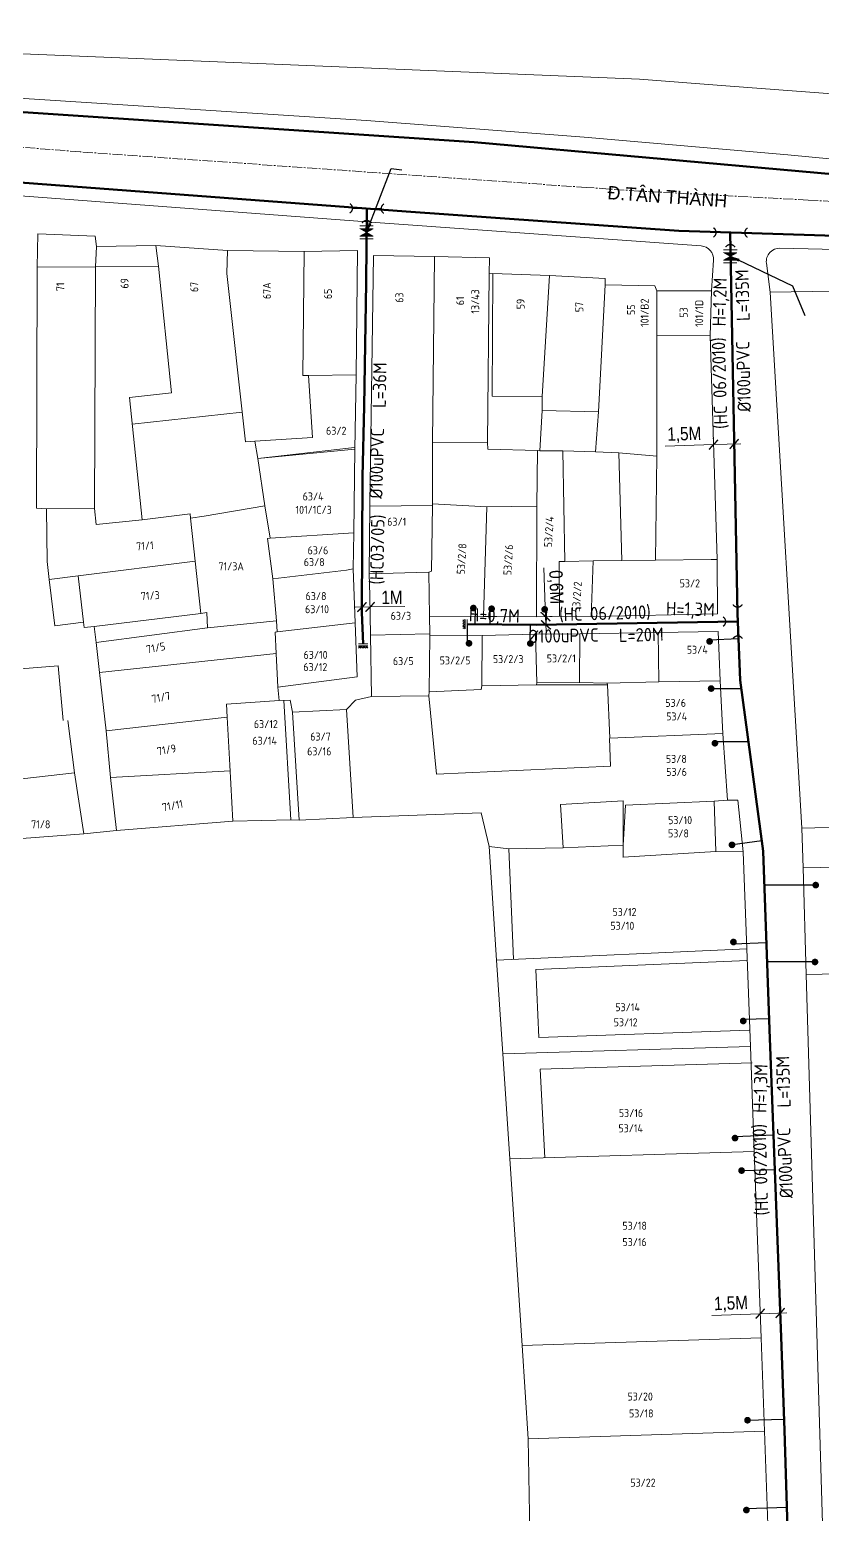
# Model space of a CAD drawing. Header units: inches. Extents: x 595615 to 1194060, y 1190840 to 2385448.
# Drawn here: x 596884.4 to 596943.9, y 1192943.2 to 1193054.5 of the extents above; entities that cross this region are included whole.
import ezdxf
from ezdxf.enums import TextEntityAlignment as Align

# ---------------------------------------------------------------- set-up
doc = ezdxf.new("R2010")
doc.units = ezdxf.units.IN
doc.header["$MEASUREMENT"] = 0
doc.linetypes.add('CENTER2', pattern=[1.125, 0.75, -0.125, 0.125, -0.125])
doc.layers.get('Defpoints').update_dxf_attribs({"color": 1})
for name, color, linetype, lineweight in [('Chitiet', 4, 'Continuous', 9), ('DN 100 uPVC', 4, 'Continuous', 50), ('DN 25 PE', 40, 'Continuous', 30), ('DOSAU', 2, 'Continuous', 20), ('DUONG CACH LE', 112, 'Continuous', 5), ('NAM-CDAI', 220, 'Continuous', 25), ('Nen tim duong', 9, 'CENTER2', 0), ('Nen_HTHANH-TP', 9, 'Continuous', 0), ('Nen_SN-HTHANH-TP_new', 7, 'Continuous', 0), ('Nen_SN_HTHANH_old', 9, 'Continuous', 0), ('Nen_TANTHANH-TP', 8, 'Continuous', 5), ('ONG CAP 3 (DADT)', 221, 'Continuous', 50), ('Te', 4, 'Continuous', 15), ('TEXT PIPE', 3, 'Continuous', 25), ('Text_GiaoThong', 142, 'Continuous', 0), ('TLK 15', 220, 'Continuous', 20), ('VAN', 7, 'Continuous', 20)]:
    doc.layers.add(name, color=color, linetype=linetype, lineweight=lineweight)
doc.layers.add('ki hieu van', color=170, linetype='Continuous')
doc.styles.add('Giao Thong', font='VAPTIMN_0.TTF', dxfattribs={"height": 1})
doc.styles.add('Sonha_QTB', font='isocp.shx', dxfattribs={"height": 0.6, "bigfont": 'bigfont.shx'})
doc.styles.add('text', font='isocp2.shx')
doc.styles.add('VNI-HC', font='VHELVCN_0.TTF')
doc.dimstyles.new('DUONG KICH THUOC', dxfattribs={"dimtxt": 1, "dimasz": 0.7, "dimexe": 0.5, "dimexo": 0.3, "dimgap": 0.2, "dimtad": 1, "dimzin": 0, "dimdsep": 46, "dimtxsty": 'VNI-HC', "dimblk": 'ARCHTICK', "dimcen": 0.09, "dimdle": 0.5, "dimclrd": 256, "dimclre": 256, "dimclrt": 256, "dimadec": 0, "dimazin": 0, "dimtfac": 1, "dimtofl": 0, "dimtmove": 0, "dimatfit": 3, "dimfxl": 1, "dimtolj": 1, "dimtzin": 0, "dimlwd": -1, "dimlwe": -1, "dimarcsym": 0})

# ---------------------------------------------------------------- blocks, each defined once
blk = doc.blocks.new('BIT')
at = {"layer": 'Chitiet', "ltscale": 100}
for p, q in [((0.35, 0), (-0.35, 0)), ((-0.3, -0.16), (-0.35, -0.21)), ((0.35, -0.16), (-0.35, -0.16)), ((-0.18, -0.16), (-0.34, -0.33)), ((-0.06, -0.16), (-0.22, -0.33)), ((0.07, -0.16), (-0.09, -0.33)), ((0.19, -0.16), (0.03, -0.33)), ((0.32, -0.16), (0.15, -0.33)), ((0.35, -0.25), (0.28, -0.33))]:
    blk.add_line(p, q, dxfattribs=at)
blk = doc.blocks.new('_ArchTick')
at = {"color": 0, "linetype": 'ByBlock', "const_width": 0.15}
blk.add_lwpolyline([(-0.5, -0.5), (0.5, 0.5)], dxfattribs=at)
blk = doc.blocks.new('*D83')
at = {"layer": 'Defpoints', "color": 0}
for p in [(596909.34, 1193011.19), (596909.95, 1193011.2), (596909.95, 1193011.2)]:
    blk.add_point(p, dxfattribs=at)
at = {"layer": 'DUONG CACH LE'}
for p, q in [((596909.33, 1193011.49), (596909.33, 1193011.69)), ((596909.94, 1193011.5), (596909.94, 1193011.7)), ((596908.84, 1193011.18), (596909.95, 1193011.2)), ((596909.95, 1193011.2), (596912.56, 1193011.24))]:
    blk.add_line(p, q, dxfattribs=at)
at = {"layer": 'DUONG CACH LE', "xscale": 0.7, "yscale": 0.7, "zscale": 0.7}
for p, rotation in [((596909.34, 1193011.19), 180.8126827863537), ((596909.95, 1193011.2), 0.8126827863537059)]:
    blk.add_blockref('_ArchTick', p, dxfattribs=dict(at, rotation=rotation))
at = {"layer": 'DUONG CACH LE', "insert": (596911.59, 1193011.92), "char_height": 1, "attachment_point": 5, "rotation": 0.8127, "style": 'VNI-HC'}
blk.add_mtext('\\A1;1M', dxfattribs=at)
blk = doc.blocks.new('VAN')
at = {"layer": 'VAN'}
h = blk.add_hatch(color=256, dxfattribs=at)
h.paths.add_polyline_path([(0.21, -0.5), (0.49, 0), (0.21, 0.5)])
h.paths.add_polyline_path([(0.77, 0.5), (0.49, 0), (0.77, -0.5)])
at = {"layer": 'VAN', "ltscale": 100}
for p, q in [((0, 0.5), (0, -0.5)), ((0.77, -0.5), (0.21, 0.5)), ((0.21, -0.5), (0.77, 0.5)), ((0.21, 0.5), (0.21, -0.5)), ((0.77, 0.5), (0.77, -0.5)), ((0.98, 0.5), (0.98, -0.5))]:
    blk.add_line(p, q, dxfattribs=at)
blk = doc.blocks.new('TE+VAN')
at = {"layer": 'Chitiet', "ltscale": 100, "const_width": 0.1}
for points in [[(-0.35, 1.28, 0.571257), (0.35, 1.28)], [(1.1, 0.35, 0.571257), (1.1, -0.35)], [(0.35, -1.28, 0.571257), (-0.35, -1.28)]]:
    blk.add_lwpolyline(points, format="xyb", dxfattribs=at)
for points in [[(0, -1.08), (0, 1.08)], [(0.9, 0), (0, 0)]]:
    blk.add_lwpolyline(points, dxfattribs=at)
at = {"layer": 'VAN'}
blk.add_blockref('VAN', (1.3, 0), dxfattribs=at)
blk = doc.blocks.new('TE1')
at = {"layer": 'Chitiet', "ltscale": 100, "const_width": 0.1}
for points in [[(-0.35, 1.28, 0.571257), (0.35, 1.28)], [(1.1, 0.35, 0.571257), (1.1, -0.35)], [(0.35, -1.28, 0.571257), (-0.35, -1.28)]]:
    blk.add_lwpolyline(points, format="xyb", dxfattribs=at)
for points in [[(0, -1.08), (0, 1.08)], [(0.9, 0), (0, 0)]]:
    blk.add_lwpolyline(points, dxfattribs=at)
blk = doc.blocks.new('*D158')
at = {"layer": 'Defpoints', "color": 0}
for p in [(596923.11, 1193010.47), (596923.11, 1193010.47), (596923.13, 1193009.86)]:
    blk.add_point(p, dxfattribs=at)
at = {"layer": 'DUONG CACH LE'}
for p, q in [((596923.11, 1193010.47), (596922.98, 1193014.14)), ((596923.15, 1193009.36), (596923.11, 1193010.47)), ((596923.41, 1193010.48), (596923.61, 1193010.49)), ((596923.43, 1193009.87), (596923.63, 1193009.88))]:
    blk.add_line(p, q, dxfattribs=at)
at = {"layer": 'DUONG CACH LE', "xscale": 0.7, "yscale": 0.7, "zscale": 0.7}
for p, rotation in [((596923.11, 1193010.47), 92.03257043181048), ((596923.13, 1193009.86), 272.0325704318105)]:
    blk.add_blockref('_ArchTick', p, dxfattribs=dict(at, rotation=rotation))
at = {"layer": 'DUONG CACH LE', "insert": (596923.83, 1193012.68), "char_height": 1, "attachment_point": 5, "rotation": 272.0326, "style": 'VNI-HC'}
blk.add_mtext('\\A1;0,6M', dxfattribs=at)
blk = doc.blocks.new('*D160')
at = {"layer": 'Defpoints', "color": 0}
for p in [(596939.2, 1192958.21), (596939.2, 1192958.21), (596940.7, 1192958.26)]:
    blk.add_point(p, dxfattribs=at)
at = {"layer": 'DUONG CACH LE'}
for p, q in [((596939.2, 1192958.21), (596935.57, 1192958.07)), ((596939.19, 1192958.51), (596939.19, 1192958.71)), ((596941.2, 1192958.28), (596939.2, 1192958.21)), ((596940.69, 1192958.56), (596940.68, 1192958.76))]:
    blk.add_line(p, q, dxfattribs=at)
at = {"layer": 'DUONG CACH LE', "xscale": 0.7, "yscale": 0.7, "zscale": 0.7}
for p, rotation in [((596939.2, 1192958.21), 182.0974939993576), ((596940.7, 1192958.26), 2.09749399935765)]:
    blk.add_blockref('_ArchTick', p, dxfattribs=dict(at, rotation=rotation))
at = {"layer": 'DUONG CACH LE', "insert": (596937.01, 1192958.92), "char_height": 1, "attachment_point": 5, "rotation": 2.0975, "style": 'VNI-HC'}
blk.add_mtext('\\A1;1,5M', dxfattribs=at)
blk = doc.blocks.new('*D161')
at = {"layer": 'Defpoints', "color": 0}
for p in [(596935.7, 1193023.37), (596935.7, 1193023.37), (596937.25, 1193023.42)]:
    blk.add_point(p, dxfattribs=at)
at = {"layer": 'DUONG CACH LE'}
for p, q in [((596935.69, 1193023.67), (596935.68, 1193023.87)), ((596935.7, 1193023.37), (596932.07, 1193023.26)), ((596937.75, 1193023.43), (596935.7, 1193023.37)), ((596937.26, 1193023.12), (596937.26, 1193022.92))]:
    blk.add_line(p, q, dxfattribs=at)
at = {"layer": 'DUONG CACH LE', "xscale": 0.7, "yscale": 0.7, "zscale": 0.7}
for p, rotation in [((596935.7, 1193023.37), 181.7541930923128), ((596937.25, 1193023.42), 1.754193092312759)]:
    blk.add_blockref('_ArchTick', p, dxfattribs=dict(at, rotation=rotation))
at = {"layer": 'DUONG CACH LE', "insert": (596933.51, 1193024.1), "char_height": 1, "attachment_point": 5, "rotation": 1.7542, "style": 'VNI-HC'}
blk.add_mtext('\\A1;1,5M', dxfattribs=at)
blk = doc.blocks.new('TLK 15')
at = {"layer": 'TLK 15', "linetype": 'Continuous', "const_width": 0.25}
blk.add_lwpolyline([(-0.125, 0, 1), (0.125, 0, 1)], format="xyb", close=True, dxfattribs=at)

msp = doc.modelspace()

# ---------------------------------------------------------------- linework, layer by layer
at = {"layer": 'DN 100 uPVC'}
for points in [[(596909.703, 1193041.075), (596909.648, 1193035.494), (596909.512, 1193026.245), (596909.371, 1193020.955), (596909.335, 1193010.775), (596909.422, 1193008.438)], [(596936.949, 1193039.272), (596937.486, 1193010.718), (596937.689, 1193005.711), (596939.43, 1192992.893), (596939.898, 1192979.525), (596940.769, 1192956.457), (596941.025, 1192949.467), (596942.453, 1192902.821)], [(596917.24, 1193009.9), (596922.42, 1193009.848), (596937.511, 1193010.105)]]:
    msp.add_lwpolyline(points, dxfattribs=at)
at = {"layer": 'DN 25 PE'}
for p, q in [((596917.818, 1193011.117), (596917.806, 1193009.894)), ((596918.934, 1193011.065), (596918.922, 1193009.883)), ((596923.164, 1193011.019), (596923.126, 1193009.916)), ((596917.241, 1193008.471), (596917.255, 1193009.9)), ((596921.963, 1193008.584), (596921.976, 1193009.853)), ((596935.404, 1193008.74), (596937.562, 1193008.828)), ((596935.647, 1193005.082), (596937.774, 1193005.082)), ((596935.804, 1193001.107), (596938.314, 1193001.107)), ((596936.96, 1192993.361), (596939.323, 1192993.682)), ((596943.488, 1192990.346), (596939.519, 1192990.346)), ((596937.194, 1192985.952), (596939.67, 1192986.039)), ((596943.433, 1192984.581), (596939.721, 1192984.581)), ((596937.93, 1192980.281), (596939.87, 1192980.349)), ((596937.311, 1192971.502), (596940.197, 1192971.611)), ((596937.929, 1192968.94), (596940.295, 1192969.029)), ((596938.124, 1192950.224), (596940.999, 1192950.312)), ((596938.165, 1192943.612), (596941.201, 1192943.705))]:
    msp.add_line(p, q, dxfattribs=at)
at = {"layer": 'Nen tim duong'}
for p, q in [((596888.208, 1193045.321), (596858.396, 1193047.706)), ((596926.18, 1193042.651), (596888.208, 1193045.321)), ((596930.111, 1193042.384), (596926.18, 1193042.651)), ((596942.801, 1193041.705), (596930.111, 1193042.384)), ((596959.262, 1193040.808), (596942.801, 1193041.705))]:
    msp.add_line(p, q, dxfattribs=at)
at = {"layer": 'Nen_HTHANH-TP', "linetype": 'Continuous'}
for p, q in [((596874.83, 1193042.7), (596910.712, 1193039.989)), ((596884.975, 1193036.668), (596885.033, 1193039.168)), ((596885.033, 1193039.168), (596889.333, 1193039.011)), ((596889.333, 1193039.011), (596889.424, 1193038.231)), ((596889.424, 1193038.231), (596889.345, 1193036.701)), ((596889.424, 1193038.231), (596893.874, 1193038.295)), ((596893.874, 1193038.295), (596894.085, 1193036.745)), ((596893.874, 1193038.295), (596899.244, 1193037.929)), ((596899.244, 1193037.929), (596899.216, 1193036.199)), ((596905.014, 1193037.844), (596899.244, 1193037.929)), ((596904.912, 1193028.564), (596905.014, 1193037.844)), ((596909.014, 1193037.937), (596905.014, 1193037.844)), ((596909.014, 1193037.937), (596908.892, 1193028.607)), ((596910.214, 1193037.558), (596909.94, 1193018.748)), ((596914.785, 1193037.482), (596910.214, 1193037.558)), ((596914.636, 1193023.562), (596914.785, 1193037.482)), ((596918.905, 1193037.375), (596914.785, 1193037.482)), ((596918.866, 1193036.185), (596918.905, 1193037.375)), ((596884.93, 1193018.608), (596884.975, 1193036.668)), ((596884.975, 1193036.668), (596889.345, 1193036.701)), ((596889.345, 1193036.701), (596889.29, 1193018.571)), ((596889.345, 1193036.701), (596894.085, 1193036.745)), ((596895.063, 1193027.256), (596894.085, 1193036.745)), ((596899.216, 1193036.199), (596900.606, 1193023.571)), ((596918.756, 1193023.525), (596918.866, 1193036.185)), ((596919.156, 1193036.205), (596918.866, 1193036.185)), ((596919.156, 1193036.205), (596919.113, 1193027.005)), ((596923.406, 1193036.059), (596919.156, 1193036.205)), ((596922.863, 1193026.988), (596923.406, 1193036.059)), ((596927.586, 1193035.822), (596923.406, 1193036.059)), ((596939.937, 1193034.802), (597025.616, 1193036.101)), ((596927.074, 1193025.822), (596927.576, 1193035.362)), ((596927.576, 1193035.362), (596927.586, 1193035.822)), ((596931.296, 1193035.265), (596927.576, 1193035.362)), ((596931.457, 1193034.895), (596931.296, 1193035.265)), ((596931.457, 1193034.895), (596931.447, 1193022.505)), ((596935.537, 1193034.909), (596931.457, 1193034.895)), ((596935.449, 1193031.539), (596935.537, 1193034.909)), ((596939.937, 1193034.802), (596942.329, 1192994.624)), ((596935.449, 1193031.539), (596931.459, 1193031.545)), ((596935.963, 1193014.771), (596935.449, 1193031.539)), ((596905.332, 1193028.564), (596904.912, 1193028.564)), ((596905.332, 1193028.564), (596908.892, 1193028.607)), ((596905.635, 1193023.905), (596905.332, 1193028.564)), ((596908.892, 1193028.607), (596908.806, 1193023.027)), ((596891.903, 1193026.893), (596895.063, 1193027.256)), ((596892.86, 1193017.724), (596891.903, 1193026.893)), ((596922.863, 1193026.988), (596919.113, 1193027.005)), ((596922.854, 1193025.938), (596922.863, 1193026.988)), ((596892.115, 1193024.904), (596900.364, 1193025.81)), ((596922.666, 1193022.908), (596922.854, 1193025.938)), ((596927.074, 1193025.822), (596922.854, 1193025.938)), ((596926.846, 1193022.842), (596927.074, 1193025.822)), ((596901.306, 1193023.621), (596905.635, 1193023.905)), ((596900.606, 1193023.571), (596901.306, 1193023.621)), ((596901.537, 1193022.341), (596901.306, 1193023.621)), ((596908.776, 1193023.157), (596901.537, 1193022.341)), ((596901.537, 1193022.341), (596908.806, 1193023.027)), ((596908.806, 1193023.027), (596908.721, 1193016.767)), ((596918.756, 1193023.525), (596914.636, 1193023.562)), ((596914.639, 1193018.942), (596914.636, 1193023.562)), ((596918.766, 1193023.035), (596918.756, 1193023.525)), ((596922.496, 1193022.918), (596918.766, 1193023.035)), ((596922.45, 1193018.758), (596922.496, 1193022.918)), ((596922.666, 1193022.908), (596922.496, 1193022.918)), ((596922.666, 1193022.908), (596924.406, 1193022.9)), ((596924.553, 1193014.61), (596924.406, 1193022.9)), ((596924.406, 1193022.9), (596926.846, 1193022.842)), ((596926.846, 1193022.842), (596928.596, 1193022.753)), ((596928.833, 1193014.683), (596928.596, 1193022.753)), ((596928.596, 1193022.753), (596931.447, 1193022.505)), ((596902.05, 1193018.772), (596901.537, 1193022.341)), ((596931.353, 1193014.715), (596931.447, 1193022.505)), ((596885.69, 1193018.568), (596884.93, 1193018.608)), ((596889.29, 1193018.571), (596885.69, 1193018.568)), ((596885.69, 1193018.568), (596885.723, 1193014.609)), ((596889.401, 1193017.381), (596889.29, 1193018.571)), ((596902.05, 1193018.772), (596897.51, 1193017.998)), ((596902.462, 1193016.352), (596902.05, 1193018.772)), ((596909.94, 1193018.748), (596909.874, 1193013.688)), ((596909.94, 1193018.748), (596914.63, 1193018.812)), ((596914.63, 1193018.812), (596914.544, 1193013.892)), ((596914.639, 1193018.942), (596914.63, 1193018.812)), ((596918.7, 1193018.705), (596914.639, 1193018.942)), ((596918.7, 1193018.705), (596918.446, 1193010.495)), ((596922.45, 1193018.758), (596918.7, 1193018.705)), ((596922.426, 1193010.448), (596922.45, 1193018.758)), ((596892.86, 1193017.724), (596889.401, 1193017.381)), ((596896.46, 1193018.177), (596892.86, 1193017.724)), ((596896.48, 1193017.867), (596896.46, 1193018.177)), ((596897.51, 1193017.998), (596896.48, 1193017.867)), ((596896.48, 1193017.867), (596896.823, 1193014.627)), ((596902.262, 1193016.322), (596902.462, 1193016.352)), ((596902.664, 1193013.302), (596902.262, 1193016.322)), ((596902.462, 1193016.352), (596908.721, 1193016.767)), ((596908.721, 1193016.767), (596908.673, 1193014.067)), ((596885.723, 1193014.609), (596885.874, 1193013.269)), ((596888.054, 1193013.53), (596896.823, 1193014.627)), ((596896.823, 1193014.627), (596897.266, 1193010.708)), ((596908.183, 1193013.967), (596902.664, 1193013.302)), ((596908.673, 1193014.067), (596908.183, 1193013.967)), ((596908.673, 1193014.067), (596908.837, 1193010.017)), ((596909.874, 1193013.688), (596914.364, 1193013.812)), ((596914.544, 1193013.892), (596914.364, 1193013.812)), ((596914.364, 1193013.812), (596914.406, 1193010.512)), ((596924.133, 1193014.599), (596924.553, 1193014.61)), ((596924.156, 1193010.51), (596924.133, 1193014.599)), ((596924.553, 1193014.61), (596926.683, 1193014.652)), ((596926.526, 1193010.471), (596926.683, 1193014.652)), ((596926.683, 1193014.652), (596928.833, 1193014.683)), ((596928.833, 1193014.683), (596931.353, 1193014.715)), ((596935.513, 1193014.769), (596931.353, 1193014.715)), ((596935.963, 1193014.769), (596935.513, 1193014.769)), ((596935.986, 1193010.679), (596935.963, 1193014.769)), ((596885.874, 1193013.269), (596888.054, 1193013.53)), ((596886.307, 1193009.779), (596885.874, 1193013.269)), ((596888.054, 1193013.53), (596888.457, 1193010.061)), ((596902.927, 1193010.152), (596902.664, 1193013.302)), ((596909.874, 1193013.688), (596909.935, 1193012.068)), ((596909.935, 1193012.068), (596909.977, 1193009.078)), ((596897.266, 1193010.708), (596889.267, 1193009.741)), ((596897.266, 1193010.708), (596897.696, 1193010.778)), ((596897.696, 1193010.778), (596897.747, 1193009.638)), ((596918.446, 1193010.495), (596914.406, 1193010.512)), ((596914.406, 1193010.512), (596914.417, 1193009.192)), ((596919.456, 1193010.496), (596918.446, 1193010.495)), ((596918.446, 1193010.495), (596918.446, 1193010.435)), ((596922.426, 1193010.448), (596919.456, 1193010.496)), ((596924.156, 1193010.51), (596922.426, 1193010.448)), ((596926.526, 1193010.471), (596924.156, 1193010.51)), ((596926.726, 1193010.472), (596926.526, 1193010.471)), ((596935.986, 1193010.679), (596926.726, 1193010.472)), ((596888.457, 1193010.061), (596886.307, 1193009.779)), ((596888.517, 1193009.651), (596888.457, 1193010.061)), ((596889.267, 1193009.741), (596888.517, 1193009.651)), ((596889.408, 1193008.531), (596889.267, 1193009.741)), ((596889.408, 1193008.531), (596897.747, 1193009.638)), ((596897.747, 1193009.638), (596902.927, 1193010.152)), ((596902.817, 1193009.312), (596902.977, 1193009.342)), ((596902.817, 1193009.312), (596902.899, 1193007.712)), ((596902.977, 1193009.342), (596902.927, 1193010.152)), ((596908.837, 1193010.017), (596902.977, 1193009.342)), ((596908.99, 1193005.957), (596908.837, 1193010.017)), ((596936.037, 1193009.369), (596931.557, 1193009.275)), ((596936.19, 1193005.649), (596936.037, 1193009.369)), ((596889.66, 1193006.282), (596889.408, 1193008.531)), ((596909.977, 1193009.078), (596914.417, 1193009.192)), ((596909.977, 1193009.078), (596910.051, 1193004.478)), ((596914.417, 1193009.032), (596914.381, 1193004.842)), ((596914.417, 1193009.192), (596914.417, 1193009.032)), ((596914.417, 1193009.032), (596918.357, 1193009.065)), ((596918.357, 1193009.065), (596918.32, 1193005.275)), ((596922.357, 1193009.158), (596918.357, 1193009.065)), ((596925.677, 1193009.191), (596922.357, 1193009.158)), ((596922.357, 1193009.158), (596922.44, 1193005.518)), ((596925.677, 1193009.191), (596925.64, 1193005.531)), ((596931.557, 1193009.275), (596925.677, 1193009.191)), ((596931.557, 1193009.275), (596931.59, 1193005.576)), ((596902.899, 1193007.712), (596889.66, 1193006.282)), ((596902.899, 1193007.712), (596903.041, 1193005.192)), ((596886.549, 1193006.789), (596883.769, 1193006.567)), ((596886.933, 1193002.679), (596886.549, 1193006.789)), ((596890.153, 1193001.912), (596889.66, 1193006.282)), ((596903.041, 1193005.192), (596908.99, 1193005.957)), ((596903.121, 1193004.183), (596903.041, 1193005.192)), ((596914.381, 1193004.842), (596914.361, 1193004.542)), ((596918.281, 1193005.005), (596914.381, 1193004.842)), ((596918.32, 1193005.275), (596918.281, 1193005.005)), ((596922.43, 1193005.368), (596918.32, 1193005.275)), ((596922.44, 1193005.518), (596922.43, 1193005.368)), ((596922.43, 1193005.368), (596927.74, 1193005.362)), ((596925.64, 1193005.531), (596922.44, 1193005.518)), ((596927.73, 1193005.492), (596925.64, 1193005.531)), ((596931.59, 1193005.576), (596927.73, 1193005.492)), ((596927.73, 1193005.492), (596927.74, 1193005.362)), ((596927.74, 1193005.362), (596927.914, 1193001.373)), ((596936.19, 1193005.649), (596931.59, 1193005.576)), ((596936.393, 1193001.709), (596936.19, 1193005.649)), ((596903.121, 1193004.183), (596899.182, 1193003.919)), ((596899.182, 1193003.919), (596899.222, 1193002.939)), ((596903.951, 1193004.213), (596903.121, 1193004.183)), ((596903.481, 1193004.183), (596904.009, 1192995.233)), ((596904.122, 1193003.303), (596903.951, 1193004.213)), ((596908.861, 1193004.217), (596908.182, 1193003.517)), ((596910.051, 1193004.478), (596908.861, 1193004.217)), ((596914.361, 1193004.542), (596910.051, 1193004.478)), ((596914.361, 1193004.542), (596914.926, 1192998.672)), ((596887.273, 1193002.68), (596887.786, 1192998.77)), ((596899.222, 1193002.939), (596890.153, 1193001.912)), ((596899.425, 1192999.34), (596899.222, 1193002.939)), ((596908.182, 1193003.517), (596904.122, 1193003.303)), ((596904.122, 1193003.303), (596904.629, 1192995.224)), ((596908.678, 1192995.407), (596908.182, 1193003.517)), ((596890.153, 1193001.912), (596890.486, 1192998.402)), ((596927.914, 1193001.373), (596936.393, 1193001.709)), ((596936.757, 1192996.72), (596936.393, 1193001.709)), ((596927.985, 1192999.253), (596927.894, 1193001.343)), ((596899.659, 1192995.15), (596899.425, 1192999.34)), ((596887.786, 1192998.77), (596879.466, 1192997.833)), ((596888.479, 1192994.181), (596887.786, 1192998.77)), ((596890.929, 1192994.433), (596890.486, 1192998.402)), ((596914.926, 1192998.672), (596927.985, 1192999.253)), ((596924.228, 1192996.38), (596928.927, 1192996.673)), ((596924.42, 1192993.15), (596924.228, 1192996.38)), ((596928.927, 1192996.673), (596928.92, 1192993.333)), ((596928.92, 1192993.333), (596929.088, 1192996.343)), ((596929.088, 1192996.343), (596935.747, 1192996.649)), ((596935.747, 1192996.649), (596936.757, 1192996.72)), ((596935.747, 1192996.649), (596935.881, 1192992.869)), ((596936.757, 1192996.72), (596937.527, 1192996.72)), ((596937.527, 1192996.72), (596937.931, 1192992.841)), ((596890.929, 1192994.433), (596899.659, 1192995.15)), ((596899.659, 1192995.15), (596904.009, 1192995.233)), ((596904.009, 1192995.233), (596904.629, 1192995.224)), ((596904.629, 1192995.224), (596908.678, 1192995.407)), ((596908.678, 1192995.407), (596918.278, 1192995.755)), ((596918.278, 1192995.755), (596918.88, 1192993.245)), ((596960.769, 1192995.029), (596942.329, 1192994.624)), ((596883.83, 1192993.837), (596888.479, 1192994.181)), ((596888.479, 1192994.181), (596890.929, 1192994.433)), ((596942.329, 1192994.624), (596942.422, 1192991.634)), ((596919.437, 1192984.726), (596918.88, 1192993.245)), ((596918.88, 1192993.245), (596920.34, 1192993.066)), ((596920.34, 1192993.066), (596924.42, 1192993.15)), ((596920.34, 1192993.066), (596920.707, 1192984.787)), ((596924.42, 1192993.15), (596928.92, 1192993.333)), ((596928.92, 1192993.333), (596928.931, 1192992.443)), ((596935.881, 1192992.869), (596928.931, 1192992.443)), ((596937.931, 1192992.841), (596935.881, 1192992.869)), ((596938.206, 1192985.561), (596937.931, 1192992.841)), ((596928.931, 1192992.443), (596928.891, 1192992.443)), ((596960.871, 1192992.039), (596942.422, 1192991.634)), ((596942.422, 1192991.634), (596942.658, 1192983.634)), ((596938.206, 1192985.561), (596919.437, 1192984.726)), ((596938.206, 1192985.561), (596938.472, 1192978.241)), ((596919.437, 1192984.726), (596919.903, 1192977.686)), ((596938.237, 1192984.701), (596922.388, 1192984.028)), ((596922.602, 1192978.918), (596922.388, 1192984.028)), ((596942.658, 1192983.634), (596961.168, 1192984.039)), ((596944.292, 1192928.546), (596942.658, 1192983.634)), ((596922.602, 1192978.918), (596938.361, 1192979.471)), ((596938.472, 1192978.241), (596919.903, 1192977.686)), ((596938.472, 1192978.241), (596938.759, 1192970.361)), ((596920.419, 1192969.816), (596919.903, 1192977.686)), ((596938.593, 1192977.011), (596922.704, 1192976.538)), ((596922.704, 1192976.538), (596923.039, 1192969.899)), ((596938.759, 1192970.361), (596920.419, 1192969.816)), ((596939.27, 1192956.402), (596938.759, 1192970.361)), ((596921.35, 1192955.817), (596920.419, 1192969.816)), ((596921.35, 1192955.817), (596939.27, 1192956.402)), ((596939.526, 1192949.412), (596939.27, 1192956.402)), ((596921.806, 1192948.838), (596921.35, 1192955.817)), ((596939.526, 1192949.412), (596921.806, 1192948.838)), ((596939.781, 1192942.412), (596939.526, 1192949.412)), ((596921.806, 1192948.838), (596921.922, 1192941.838))]:
    msp.add_line(p, q, dxfattribs=at)
for points in [[(596935.537, 1193034.909), (596935.7, 1193037.201, 0.4142136), (596934.774, 1193038.269), (596910.712, 1193039.989)], [(596939.937, 1193034.802), (596939.665, 1193036.973, -0.458246), (596940.681, 1193038.097), (597025.616, 1193036.101)]]:
    msp.add_lwpolyline(points, format="xyb", dxfattribs=at)
at = {"layer": 'Nen_HTHANH-TP'}
msp.add_lwpolyline([(596890.486, 1192998.402), (596899.45, 1192998.908)], dxfattribs=at)
at = {"layer": 'Nen_TANTHANH-TP'}
for p, q in [((596930.141, 1193050.781), (596832.721, 1193054.781)), ((596930.141, 1193050.781), (596832.721, 1193054.781)), ((596856.981, 1193051.041), (596909.671, 1193047.681)), ((596936.951, 1193050.241), (596930.141, 1193050.781)), ((596958.911, 1193048.611), (596936.951, 1193050.241)), ((596909.671, 1193047.681), (596925.991, 1193046.421)), ((596925.991, 1193046.421), (596941.261, 1193045.101)), ((596941.261, 1193045.101), (596969.291, 1193042.461))]:
    msp.add_line(p, q, dxfattribs=at)
at = {"layer": 'ONG CAP 3 (DADT)'}
for points in [[(596791.139, 1193056.987), (596818.602, 1193053.469), (596874.882, 1193048.898), (596917.754, 1193046.054), (596969.25, 1193041.461)], [(596789.975, 1193050.07), (596799.458, 1193049.115), (596829.454, 1193047.053), (596857.233, 1193045.028), (596887.676, 1193042.732), (596912.662, 1193040.852), (596933.11, 1193039.391), (596948.736, 1193038.908), (596980.817, 1193038.154), (597021.835, 1193037.736), (597037.916, 1193039.844), (597053.211, 1193042.231), (597063.342, 1193044.324), (597070.478, 1193046.22), (597078.979, 1193046.8), (597088.873, 1193047.575), (597103.307, 1193049.36), (597108.541, 1193050.194), (597111.716, 1193048.707), (597126.803, 1193035.614), (597135.509, 1193025.698)]]:
    msp.add_lwpolyline(points, dxfattribs=at)

# ---------------------------------------------------------------- block references
at = {"layer": 'Chitiet'}
for name, p, rotation in [('TE+VAN', (596909.703, 1193041.075), 269.4236370545172), ('TE+VAN', (596936.969, 1193039.272), 269.6357810589573), ('BIT', (596917.24, 1193009.9), 270.6473620963977), ('BIT', (596909.422, 1193008.438), 0.9802718676476512)]:
    msp.add_blockref(name, p, dxfattribs=dict(at, rotation=rotation))
at = {"layer": 'Te', "rotation": 180.1570099962141}
msp.add_blockref('TE1', (596937.511, 1193010.105), dxfattribs=at)
at = {"layer": 'TLK 15'}
for p in [(596917.693, 1193011.117), (596919.059, 1193011.065), (596923.039, 1193011.019), (596917.366, 1193008.471), (596921.963, 1193008.459), (596935.404, 1193008.615), (596935.522, 1193005.082), (596935.804, 1193000.982), (596937.085, 1192993.361), (596943.363, 1192990.346), (596937.194, 1192986.077), (596943.308, 1192984.581), (596937.93, 1192980.156), (596937.311, 1192971.377), (596937.804, 1192968.94), (596938.249, 1192950.224), (596938.165, 1192943.487)]:
    msp.add_blockref('TLK 15', p, dxfattribs=at)

# ---------------------------------------------------------------- texts
at = {"layer": 'DOSAU', "style": 'text'}
for s, rotation, p in [('H=1,2M', 88.43929, (596936.606, 1193032.228)), ('H=1,3M', 358.44645, (596932.128, 1193010.593)), ('H=0,7M', 358.44645, (596917.345, 1193010.12)), ('H=1,3M', 88.43929, (596939.665, 1192973.253))]:
    msp.add_text(s, height=1, rotation=rotation, dxfattribs=at).set_placement(p)
at = {"layer": 'NAM-CDAI', "style": 'text'}
for s, rotation, p in [('L=135M', 91.68722, (596938.428, 1193032.652)), ('(HC 06/2010)', 91.68722, (596936.754, 1193024.559)), ('L=36M', 88.87965, (596911.122, 1193026.113)), ('(HC03/05)', 88.87965, (596910.936, 1193012.867)), ('(HC 06/2010)', 1.69438, (596924.136, 1193010.128)), ('L=20M', 1.69438, (596928.613, 1193008.565)), ('L=135M', 91.68722, (596941.488, 1192973.677)), ('(HC 06/2010)', 91.68722, (596939.814, 1192965.584))]:
    msp.add_text(s, height=1, rotation=rotation, dxfattribs=at).set_placement(p)
at = {"layer": 'Nen_SN-HTHANH-TP_new', "style": 'Sonha_QTB'}
for s, rotation, p in [('71', 90, (596886.715, 1193035.207)), ('69', 90, (596891.537, 1193035.465)), ('67', 90, (596896.76, 1193035.193)), ('67A', 90, (596902.206, 1193034.909)), ('65', 90, (596906.784, 1193034.67)), ('63', 90, (596912.144, 1193034.39)), ('61', 90, (596916.701, 1193034.152)), ('59', 90, (596921.235, 1193033.916)), ('57', 90, (596925.641, 1193033.686)), ('55', 90, (596929.52, 1193033.483)), ('53', 90, (596933.459, 1193033.278)), ('63/2', 0.04623, (596907.41, 1193024.411)), ('63/4', 0.04623, (596905.674, 1193019.486)), ('63/1', 0.04623, (596911.944, 1193017.591)), ('53/2/4', 86.31422, (596923.359, 1193016.835)), ('71/1', 4.48996, (596893.066, 1193015.785)), ('63/6', 0.04623, (596906.039, 1193015.444)), ('53/2/8', 86.31422, (596916.811, 1193014.809)), ('53/2/6', 86.31422, (596920.308, 1193014.73)), ('71/3A', 0.04623, (596899.529, 1193014.247)), ('53/2/2', 86.31422, (596925.456, 1193011.967)), ('53/2', 0.04623, (596933.926, 1193012.97)), ('71/3', 4.48996, (596893.463, 1193012.047)), ('63/8', 0.04623, (596905.895, 1193012.012)), ('63/3', 0.04623, (596912.26, 1193010.533)), ('71/5', 10.91534, (596893.878, 1193008.136)), ('53/4', 0.04623, (596934.482, 1193007.99)), ('63/10', 0.04623, (596905.86, 1193007.606)), ('63/5', 0.04623, (596912.437, 1193007.139)), ('53/2/5', 0.04623, (596916.32, 1193007.189)), ('53/2/3', 0.04623, (596920.304, 1193007.29)), ('53/2/1', 0.04623, (596924.288, 1193007.34)), ('71/7', 10.91534, (596894.272, 1193004.419)), ('53/6', 0.04623, (596932.861, 1193004.008)), ('63/12', 0.04623, (596902.131, 1193002.416)), ('63/7', 0.04623, (596906.227, 1193001.481)), ('71/9', 10.91534, (596894.689, 1193000.49)), ('53/8', 0.04623, (596932.912, 1192999.806)), ('71/11', 10.91534, (596895.134, 1192996.302)), ('71/8', 0.04623, (596885.253, 1192994.9)), ('53/10', 0.04623, (596933.196, 1192995.214)), ('53/12', 0.04623, (596929.024, 1192988.325)), ('53/14', 0.04623, (596929.256, 1192981.189)), ('53/16', 0.04623, (596929.513, 1192973.254)), ('53/18', 0.04623, (596929.787, 1192964.804)), ('53/20', 0.04623, (596930.202, 1192951.999)), ('53/22', 0.04623, (596930.412, 1192945.542))]:
    msp.add_text(s, height=0.6, rotation=rotation, dxfattribs=at).set_placement(p, align=Align.MIDDLE)
at = {"layer": 'Nen_SN_HTHANH_old', "style": 'Sonha_QTB'}
for s, rotation, p in [('13/43', 90, (596917.831, 1193034.105)), ('101/B2', 90, (596930.535, 1193033.259)), ('101/1D', 90, (596934.629, 1193033.212)), ('101/1C/3', 0.04623, (596905.716, 1193018.484)), ('63/8', 0.04623, (596905.758, 1193014.56)), ('63/10', 0.04623, (596905.969, 1193011.03)), ('63/12', 0.04623, (596905.844, 1193006.688)), ('53/4', 0.04623, (596932.936, 1193002.991)), ('63/14', 0.04623, (596902.039, 1193001.167)), ('63/16', 0.04623, (596906.136, 1193000.374)), ('53/6', 0.04623, (596932.93, 1192998.833)), ('53/8', 0.04623, (596933.073, 1192994.223)), ('53/10', 0.04623, (596928.862, 1192987.295)), ('53/12', 0.04623, (596929.113, 1192980.059)), ('53/14', 0.04623, (596929.488, 1192972.113)), ('53/16', 0.04623, (596929.78, 1192963.579)), ('53/18', 0.04623, (596930.282, 1192950.733))]:
    msp.add_text(s, height=0.6, rotation=rotation, dxfattribs=at).set_placement(p, align=Align.MIDDLE)
at = {"layer": 'TEXT PIPE', "style": 'text'}
for rotation, p in [(91.3521, (596938.51, 1193025.837)), (88.54453, (596910.87, 1193019.303)), (1.35926, (596921.798, 1193008.482)), (92.48792, (596941.676, 1192966.88))]:
    msp.add_text('%%c100uPVC', height=1, rotation=rotation, dxfattribs=at).set_placement(p)
at = {"layer": 'Text_GiaoThong', "linetype": 'Continuous', "style": 'Giao Thong'}
msp.add_text('Ñ.TAÂN THAØNH', height=1, rotation=355.97884, dxfattribs=at).set_placement((596932.25, 1193042.098), align=Align.MIDDLE)

# ---------------------------------------------------------------- dimensions: what is measured, and where the dimension line sits
at = {"layer": 'DUONG CACH LE'}
for p1, p2, text, picture, middle in [((596937.247, 1193023.418), (596935.699, 1193023.37), '1,5M', '*D161', (596933.509, 1193024.101)), ((596923.128, 1193009.86), (596923.106, 1193010.472), '0,6M', '*D158', (596923.826, 1193012.684)), ((596909.337, 1193011.19), (596909.947, 1193011.198), '1M', '*D83', (596911.593, 1193011.922)), ((596940.701, 1192958.262), (596939.204, 1192958.207), '1,5M', '*D160', (596937.009, 1192958.924))]:
    dim = msp.add_aligned_dim(p1=p1, p2=p2, distance=0, text=text, dimstyle='DUONG KICH THUOC', override={"dimpost": 'M'}, dxfattribs=at)
    dim.commit()
    dim.dimension.update_dxf_attribs({"geometry": picture, "text_midpoint": middle})

# ---------------------------------------------------------------- leaders
at = {"layer": 'ki hieu van'}
for points in [[(596909.685, 1193039.28), (596911.525, 1193044.084), (596912.316, 1193043.986)], [(596936.982, 1193037.491), (596941.61, 1193035.281), (596942.541, 1193033.053)]]:
    msp.add_leader(points, dimstyle='DUONG KICH THUOC', override={"dimgap": 0.2, "dimtad": 0}, dxfattribs=at)

doc.saveas('drawing.dxf')
